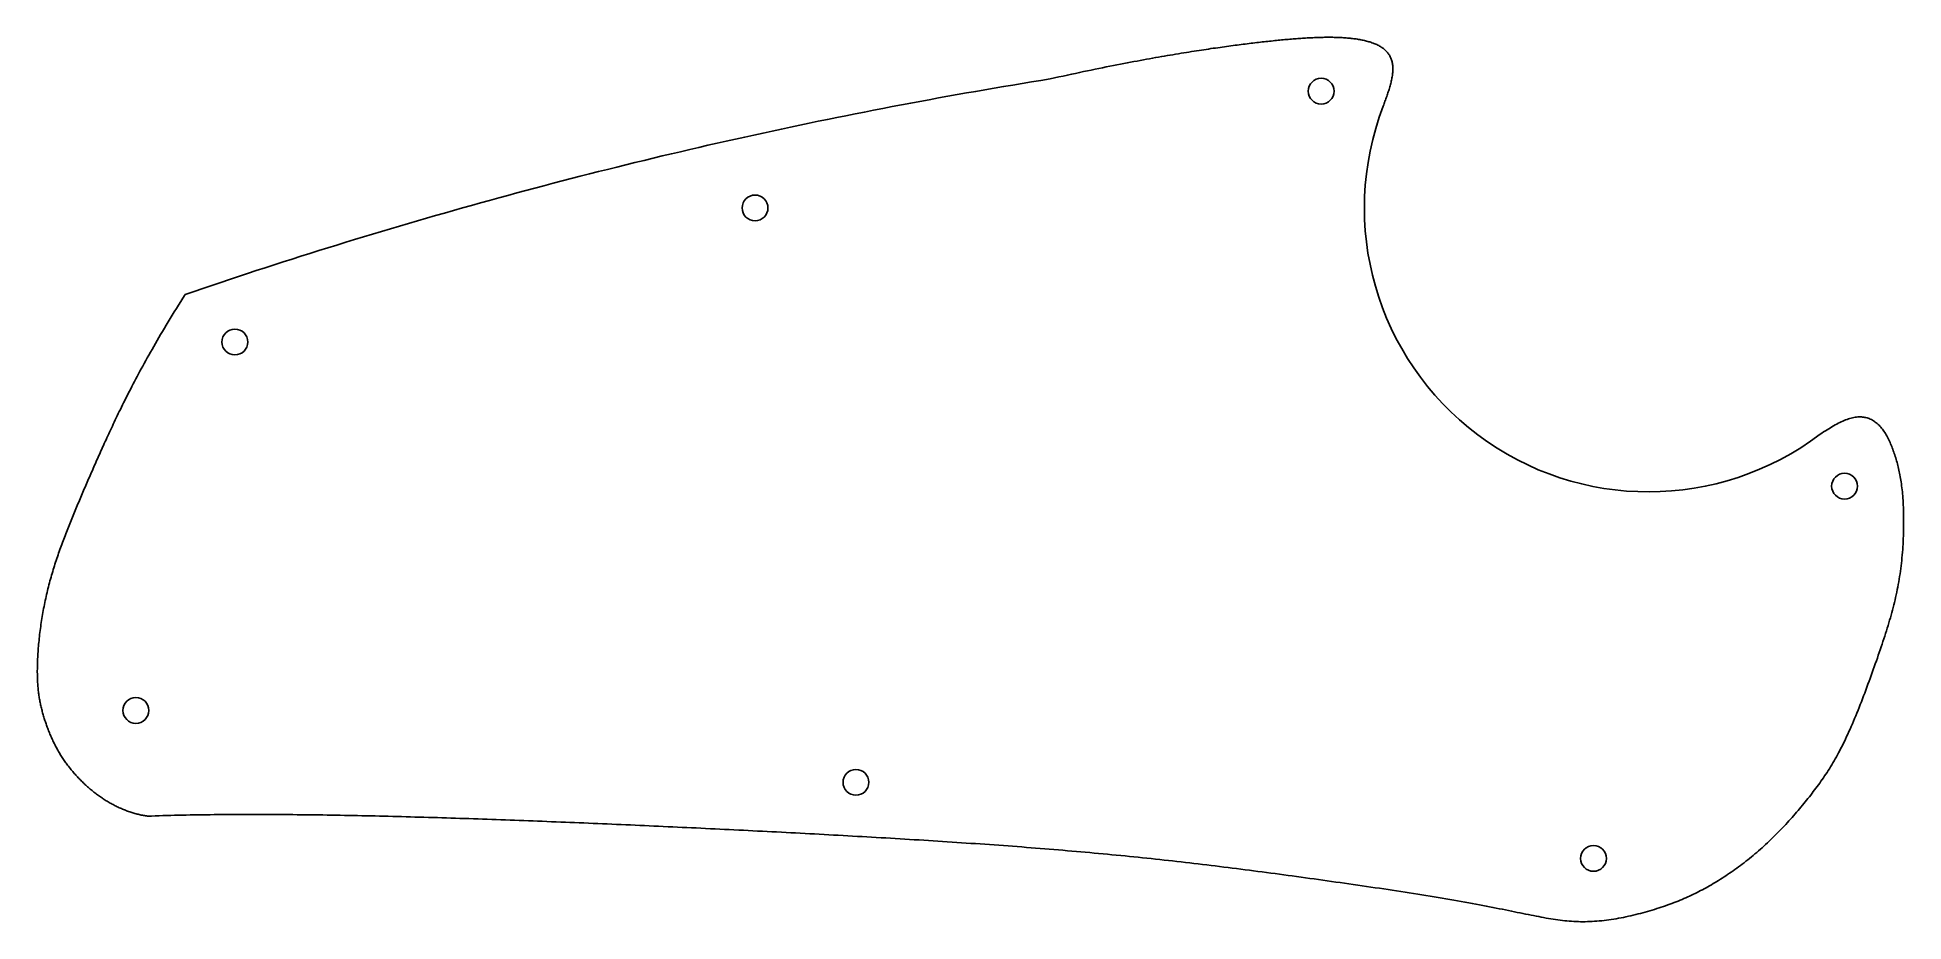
# Model space of a CAD drawing. Extents: x -2.59 to 6.44, y -2.39 to 1.89.
import ezdxf

# ---------------------------------------------------------------- set-up
doc = ezdxf.new("R2010")
doc.units = 0
doc.layers.get('0').update_dxf_attribs({"linetype": 'CONTINUOUS'})

msp = doc.modelspace()

# ---------------------------------------------------------------- linework, layer by layer
for points in [[(3.925, 1.5556, 0), (3.9269, 1.5613, 0), (3.9289, 1.567, 0), (3.931, 1.5727, 0), (3.933, 1.5785, 0), (3.9351, 1.5842, 0), (3.9371, 1.59, 0), (3.9392, 1.5958, 0), (3.9412, 1.6016, 0), (3.9432, 1.6074, 0), (3.9452, 1.6132, 0), (3.9471, 1.619, 0), (3.9491, 1.6248, 0), (3.9509, 1.6306, 0), (3.9527, 1.6363, 0), (3.9545, 1.6421, 0), (3.9562, 1.6478, 0), (3.9578, 1.6535, 0), (3.9594, 1.6591, 0), (3.9609, 1.6647, 0), (3.9623, 1.6703, 0), (3.9636, 1.6759, 0), (3.9648, 1.6814, 0), (3.9659, 1.6868, 0), (3.967, 1.6922, 0), (3.9679, 1.6975, 0), (3.9687, 1.7028, 0), (3.9694, 1.7081, 0), (3.97, 1.7133, 0), (3.9705, 1.7184, 0), (3.9708, 1.7234, 0), (3.9711, 1.7284, 0), (3.9712, 1.7333, 0), (3.9712, 1.7382, 0), (3.971, 1.743, 0), (3.9708, 1.7477, 0), (3.9703, 1.7523, 0), (3.9698, 1.7569, 0), (3.9691, 1.7614, 0), (3.9683, 1.7658, 0), (3.9674, 1.7701, 0), (3.9663, 1.7743, 0), (3.965, 1.7785, 0), (3.9636, 1.7826, 0), (3.9621, 1.7866, 0), (3.9604, 1.7905, 0), (3.9586, 1.7943, 0), (3.9567, 1.798, 0), (3.9546, 1.8017, 0), (3.9524, 1.8053, 0), (3.95, 1.8087, 0), (3.9474, 1.8121, 0), (3.9448, 1.8154, 0), (3.942, 1.8187, 0), (3.939, 1.8218, 0), (3.936, 1.8248, 0), (3.9328, 1.8278, 0), (3.9294, 1.8307, 0), (3.926, 1.8335, 0), (3.9224, 1.8362, 0), (3.9186, 1.8388, 0), (3.9148, 1.8413, 0), (3.9108, 1.8438, 0), (3.9067, 1.8461, 0), (3.9025, 1.8484, 0), (3.8982, 1.8506, 0), (3.8938, 1.8528, 0), (3.8893, 1.8548, 0), (3.8846, 1.8568, 0), (3.8799, 1.8587, 0), (3.8751, 1.8605, 0), (3.8702, 1.8623, 0), (3.8652, 1.864, 0), (3.8601, 1.8656, 0), (3.855, 1.8671, 0), (3.8497, 1.8686, 0), (3.8444, 1.87, 0), (3.839, 1.8714, 0), (3.8336, 1.8727, 0), (3.8281, 1.8739, 0), (3.8225, 1.8751, 0), (3.8169, 1.8762, 0), (3.8112, 1.8773, 0), (3.8054, 1.8782, 0), (3.7996, 1.8792, 0), (3.7938, 1.8801, 0), (3.7879, 1.8809, 0), (3.7819, 1.8817, 0), (3.7759, 1.8825, 0), (3.7699, 1.8832, 0), (3.7638, 1.8838, 0), (3.7576, 1.8844, 0), (3.7515, 1.8849, 0), (3.7453, 1.8854, 0), (3.739, 1.8859, 0), (3.7327, 1.8863, 0), (3.7264, 1.8867, 0), (3.72, 1.887, 0), (3.7136, 1.8873, 0), (3.7072, 1.8876, 0), (3.7007, 1.8878, 0), (3.6942, 1.888, 0), (3.6876, 1.8881, 0), (3.681, 1.8882, 0), (3.6744, 1.8883, 0), (3.6677, 1.8883, 0), (3.661, 1.8884, 0), (3.6543, 1.8883, 0), (3.6475, 1.8883, 0), (3.6407, 1.8882, 0), (3.6338, 1.8881, 0), (3.6269, 1.8879, 0), (3.62, 1.8878, 0), (3.613, 1.8876, 0), (3.606, 1.8873, 0), (3.5989, 1.8871, 0), (3.5918, 1.8868, 0), (3.5847, 1.8865, 0), (3.5775, 1.8861, 0), (3.5703, 1.8858, 0), (3.5631, 1.8854, 0), (3.5558, 1.885, 0), (3.5484, 1.8845, 0), (3.541, 1.8841, 0), (3.5336, 1.8836, 0), (3.5261, 1.8831, 0), (3.5186, 1.8826, 0), (3.511, 1.882, 0), (3.5034, 1.8815, 0), (3.4958, 1.8808, 0), (3.488, 1.8802, 0), (3.4803, 1.8796, 0), (3.4724, 1.8789, 0), (3.4646, 1.8783, 0), (3.4567, 1.8776, 0), (3.4487, 1.8769, 0), (3.4407, 1.8761, 0), (3.4326, 1.8754, 0), (3.4244, 1.8746, 0), (3.4162, 1.8738, 0), (3.4079, 1.873, 0), (3.3996, 1.8721, 0), (3.3912, 1.8713, 0), (3.3828, 1.8704, 0), (3.3742, 1.8695, 0), (3.3657, 1.8686, 0), (3.357, 1.8676, 0), (3.3483, 1.8667, 0), (3.3395, 1.8657, 0), (3.3306, 1.8647, 0), (3.3217, 1.8636, 0), (3.3126, 1.8626, 0), (3.3035, 1.8615, 0), (3.2944, 1.8604, 0), (3.2851, 1.8593, 0), (3.2757, 1.8582, 0), (3.2663, 1.857, 0), (3.2568, 1.8558, 0), (3.2472, 1.8546, 0), (3.2375, 1.8534, 0), (3.2277, 1.8521, 0), (3.2178, 1.8508, 0), (3.2078, 1.8495, 0), (3.1978, 1.8482, 0), (3.1876, 1.8468, 0), (3.1773, 1.8454, 0), (3.1669, 1.844, 0), (3.1564, 1.8426, 0), (3.1458, 1.8411, 0), (3.1351, 1.8396, 0), (3.1242, 1.838, 0), (3.1133, 1.8365, 0), (3.1022, 1.8349, 0), (3.0911, 1.8333, 0), (3.0797, 1.8316, 0), (3.0683, 1.8299, 0), (3.0567, 1.8281, 0), (3.045, 1.8264, 0), (3.0332, 1.8246, 0), (3.0212, 1.8227, 0), (3.0091, 1.8208, 0), (2.9969, 1.8189, 0), (2.9845, 1.8169, 0), (2.9719, 1.8149, 0), (2.9592, 1.8129, 0), (2.9464, 1.8108, 0), (2.9334, 1.8087, 0), (2.9202, 1.8065, 0), (2.9069, 1.8042, 0), (2.8934, 1.802, 0), (2.8798, 1.7996, 0), (2.866, 1.7973, 0), (2.852, 1.7948, 0), (2.8378, 1.7924, 0), (2.8234, 1.7898, 0), (2.8089, 1.7872, 0), (2.7942, 1.7846, 0), (2.7793, 1.7819, 0), (2.7641, 1.7791, 0), (2.7489, 1.7763, 0), (2.7333, 1.7734, 0), (2.7176, 1.7705, 0), (2.7017, 1.7675, 0), (2.6856, 1.7644, 0), (2.6693, 1.7613, 0), (2.6527, 1.7581, 0), (2.6359, 1.7548, 0), (2.6189, 1.7514, 0), (2.6017, 1.748, 0), (2.5843, 1.7445, 0), (2.5666, 1.7409, 0), (2.5487, 1.7373, 0), (2.5305, 1.7336, 0), (2.5121, 1.7297, 0), (2.4934, 1.7259, 0), (2.4745, 1.7219, 0), (2.4553, 1.7178, 0), (2.4359, 1.7137, 0), (2.4162, 1.7094, 0), (2.3962, 1.7051, 0), (2.3759, 1.7007, 0), (2.3554, 1.6962, 0), (2.3346, 1.6916, 0), (2.3135, 1.6868, 0)], [(2.3135, 1.6868, 0), (2.2683, 1.6796, 0), (2.2231, 1.6722, 0), (2.178, 1.6648, 0), (2.1328, 1.6573, 0), (2.0878, 1.6497, 0), (2.0427, 1.6421, 0), (1.9976, 1.6343, 0), (1.9526, 1.6265, 0), (1.9076, 1.6186, 0), (1.8626, 1.6106, 0), (1.8177, 1.6026, 0), (1.7727, 1.5944, 0), (1.7278, 1.5862, 0), (1.6829, 1.5779, 0), (1.6381, 1.5696, 0), (1.5933, 1.5611, 0), (1.5485, 1.5526, 0), (1.5037, 1.5439, 0), (1.4589, 1.5353, 0), (1.4142, 1.5265, 0), (1.3695, 1.5176, 0), (1.3248, 1.5087, 0), (1.2801, 1.4997, 0), (1.2355, 1.4906, 0), (1.1908, 1.4814, 0), (1.1463, 1.4722, 0), (1.1017, 1.4629, 0), (1.0572, 1.4535, 0), (1.0126, 1.444, 0), (0.9681, 1.4344, 0), (0.9237, 1.4248, 0), (0.8792, 1.4151, 0), (0.8348, 1.4053, 0), (0.7904, 1.3954, 0), (0.746, 1.3854, 0), (0.7017, 1.3754, 0), (0.6573, 1.3653, 0), (0.613, 1.3551, 0), (0.5688, 1.3448, 0), (0.5245, 1.3344, 0), (0.4803, 1.324, 0), (0.4361, 1.3135, 0), (0.3919, 1.3029, 0), (0.3477, 1.2922, 0), (0.3036, 1.2814, 0), (0.2595, 1.2706, 0), (0.2154, 1.2597, 0), (0.1714, 1.2487, 0), (0.1273, 1.2376, 0), (0.0833, 1.2265, 0), (0.0393, 1.2153, 0), (-0.0046, 1.204, 0), (-0.0486, 1.1926, 0), (-0.0925, 1.1811, 0), (-0.1364, 1.1696, 0), (-0.1803, 1.1579, 0), (-0.2241, 1.1462, 0), (-0.2679, 1.1344, 0), (-0.3117, 1.1226, 0), (-0.3555, 1.1106, 0), (-0.3992, 1.0986, 0), (-0.443, 1.0865, 0), (-0.4867, 1.0743, 0), (-0.5303, 1.0621, 0), (-0.574, 1.0497, 0), (-0.6176, 1.0373, 0), (-0.6612, 1.0248, 0), (-0.7048, 1.0123, 0), (-0.7483, 0.9996, 0), (-0.7919, 0.9869, 0), (-0.8354, 0.9741, 0), (-0.8789, 0.9612, 0), (-0.9223, 0.9482, 0), (-0.9657, 0.9351, 0), (-1.0091, 0.922, 0), (-1.0525, 0.9088, 0), (-1.0959, 0.8955, 0), (-1.1392, 0.8821, 0), (-1.1825, 0.8687, 0), (-1.2258, 0.8552, 0), (-1.2691, 0.8416, 0), (-1.3123, 0.8279, 0), (-1.3556, 0.8141, 0), (-1.3987, 0.8003, 0), (-1.4419, 0.7863, 0), (-1.485, 0.7723, 0), (-1.5282, 0.7582, 0), (-1.5713, 0.7441, 0), (-1.6143, 0.7298, 0), (-1.6574, 0.7155, 0), (-1.7004, 0.7011, 0), (-1.7434, 0.6866, 0), (-1.7864, 0.6721, 0), (-1.8293, 0.6575, 0), (-1.8722, 0.6427, 0)], [(-1.8722, 0.6427, 0), (-1.8833, 0.6254, 0), (-1.8941, 0.6082, 0), (-1.9047, 0.5913, 0), (-1.9151, 0.5747, 0), (-1.9253, 0.5582, 0), (-1.9353, 0.542, 0), (-1.9451, 0.526, 0), (-1.9547, 0.5102, 0), (-1.9641, 0.4946, 0), (-1.9733, 0.4792, 0), (-1.9823, 0.464, 0), (-1.9911, 0.449, 0), (-1.9998, 0.4342, 0), (-2.0083, 0.4196, 0), (-2.0166, 0.4052, 0), (-2.0248, 0.391, 0), (-2.0328, 0.3769, 0), (-2.0407, 0.363, 0), (-2.0484, 0.3493, 0), (-2.0559, 0.3358, 0), (-2.0633, 0.3225, 0), (-2.0706, 0.3093, 0), (-2.0777, 0.2963, 0), (-2.0847, 0.2834, 0), (-2.0916, 0.2707, 0), (-2.0983, 0.2582, 0), (-2.1049, 0.2458, 0), (-2.1114, 0.2335, 0), (-2.1178, 0.2214, 0), (-2.124, 0.2094, 0), (-2.1302, 0.1976, 0), (-2.1362, 0.1859, 0), (-2.1421, 0.1744, 0), (-2.1479, 0.163, 0), (-2.1537, 0.1517, 0), (-2.1593, 0.1405, 0), (-2.1648, 0.1295, 0), (-2.1703, 0.1185, 0), (-2.1756, 0.1077, 0), (-2.1809, 0.097, 0), (-2.1861, 0.0864, 0), (-2.1912, 0.0759, 0), (-2.1962, 0.0656, 0), (-2.2011, 0.0553, 0), (-2.206, 0.0451, 0), (-2.2108, 0.0351, 0), (-2.2155, 0.0251, 0), (-2.2202, 0.0152, 0), (-2.2248, 0.0054, 0), (-2.2294, -0.0043, 0), (-2.2339, -0.0139, 0), (-2.2383, -0.0235, 0), (-2.2427, -0.0329, 0), (-2.247, -0.0423, 0), (-2.2513, -0.0516, 0), (-2.2555, -0.0608, 0), (-2.2597, -0.07, 0), (-2.2638, -0.0791, 0), (-2.2679, -0.0881, 0), (-2.2719, -0.0971, 0), (-2.2759, -0.106, 0), (-2.2799, -0.1148, 0), (-2.2838, -0.1236, 0), (-2.2877, -0.1324, 0), (-2.2916, -0.141, 0), (-2.2954, -0.1497, 0), (-2.2992, -0.1583, 0), (-2.303, -0.1668, 0), (-2.3068, -0.1753, 0), (-2.3105, -0.1837, 0), (-2.3142, -0.1922, 0), (-2.3179, -0.2005, 0), (-2.3215, -0.2089, 0), (-2.3251, -0.2172, 0), (-2.3287, -0.2255, 0), (-2.3323, -0.2337, 0), (-2.3359, -0.2419, 0), (-2.3395, -0.2501, 0), (-2.343, -0.2583, 0), (-2.3465, -0.2664, 0), (-2.35, -0.2745, 0), (-2.3535, -0.2826, 0), (-2.357, -0.2907, 0), (-2.3605, -0.2988, 0), (-2.3639, -0.3069, 0), (-2.3674, -0.3149, 0), (-2.3708, -0.323, 0), (-2.3742, -0.331, 0), (-2.3776, -0.339, 0), (-2.3811, -0.3471, 0), (-2.3844, -0.3551, 0), (-2.3878, -0.3631, 0), (-2.3912, -0.3711, 0), (-2.3946, -0.3791, 0), (-2.3979, -0.3872, 0), (-2.4013, -0.3952, 0), (-2.4046, -0.4032, 0), (-2.408, -0.4113, 0), (-2.4113, -0.4193, 0), (-2.4146, -0.4274, 0), (-2.4179, -0.4355, 0), (-2.4212, -0.4436, 0), (-2.4245, -0.4517, 0), (-2.4278, -0.4598, 0), (-2.4311, -0.4679, 0), (-2.4343, -0.4761, 0), (-2.4376, -0.4843, 0), (-2.4409, -0.4925, 0), (-2.4441, -0.5007, 0), (-2.4473, -0.5089, 0), (-2.4505, -0.5172, 0), (-2.4537, -0.5255, 0), (-2.4569, -0.5338, 0), (-2.4601, -0.5422, 0), (-2.4632, -0.5506, 0), (-2.4663, -0.559, 0), (-2.4695, -0.5675, 0), (-2.4726, -0.5759, 0), (-2.4757, -0.5845, 0), (-2.4787, -0.593, 0), (-2.4818, -0.6016, 0), (-2.4848, -0.6102, 0), (-2.4878, -0.6189, 0), (-2.4908, -0.6276, 0), (-2.4937, -0.6363, 0), (-2.4966, -0.6451, 0), (-2.4996, -0.654, 0), (-2.5024, -0.6628, 0), (-2.5053, -0.6717, 0), (-2.5081, -0.6807, 0), (-2.5108, -0.6897, 0), (-2.5136, -0.6987, 0), (-2.5163, -0.7078, 0), (-2.5189, -0.717, 0), (-2.5215, -0.7261, 0), (-2.5241, -0.7354, 0), (-2.5267, -0.7446, 0), (-2.5292, -0.7539, 0), (-2.5316, -0.7633, 0), (-2.534, -0.7727, 0), (-2.5364, -0.7821, 0), (-2.5387, -0.7916, 0), (-2.541, -0.8011, 0), (-2.5432, -0.8106, 0), (-2.5454, -0.8202, 0), (-2.5475, -0.8298, 0), (-2.5496, -0.8395, 0), (-2.5516, -0.8491, 0), (-2.5536, -0.8588, 0), (-2.5555, -0.8685, 0), (-2.5574, -0.8782, 0), (-2.5592, -0.888, 0), (-2.561, -0.8977, 0), (-2.5627, -0.9075, 0), (-2.5643, -0.9172, 0), (-2.5659, -0.927, 0), (-2.5675, -0.9367, 0), (-2.5689, -0.9464, 0), (-2.5704, -0.9562, 0), (-2.5717, -0.9658, 0), (-2.5731, -0.9755, 0), (-2.5743, -0.9852, 0), (-2.5755, -0.9948, 0), (-2.5767, -1.0043, 0), (-2.5778, -1.0139, 0), (-2.5788, -1.0233, 0), (-2.5798, -1.0327, 0), (-2.5807, -1.0421, 0), (-2.5816, -1.0514, 0), (-2.5824, -1.0606, 0), (-2.5831, -1.0697, 0), (-2.5838, -1.0787, 0), (-2.5844, -1.0877, 0), (-2.585, -1.0965, 0), (-2.5856, -1.1052, 0), (-2.586, -1.1139, 0), (-2.5865, -1.1224, 0), (-2.5868, -1.1308, 0), (-2.5871, -1.1392, 0), (-2.5874, -1.1474, 0), (-2.5876, -1.1555, 0), (-2.5878, -1.1634, 0), (-2.5878, -1.1713, 0), (-2.5879, -1.179, 0), (-2.5879, -1.1866, 0), (-2.5878, -1.1941, 0), (-2.5877, -1.2015, 0), (-2.5876, -1.2088, 0), (-2.5873, -1.2159, 0), (-2.5871, -1.2229, 0), (-2.5868, -1.2299, 0), (-2.5864, -1.2367, 0), (-2.586, -1.2433, 0), (-2.5855, -1.2499, 0), (-2.585, -1.2564, 0), (-2.5844, -1.2628, 0), (-2.5838, -1.2691, 0), (-2.5832, -1.2753, 0), (-2.5825, -1.2814, 0), (-2.5817, -1.2875, 0), (-2.5809, -1.2934, 0), (-2.5801, -1.2993, 0), (-2.5792, -1.3051, 0), (-2.5783, -1.3109, 0), (-2.5773, -1.3166, 0), (-2.5763, -1.3223, 0), (-2.5752, -1.3279, 0), (-2.5741, -1.3335, 0), (-2.573, -1.3391, 0), (-2.5718, -1.3446, 0), (-2.5705, -1.3501, 0), (-2.5692, -1.3556, 0), (-2.5679, -1.3611, 0), (-2.5666, -1.3665, 0), (-2.5652, -1.372, 0), (-2.5638, -1.3774, 0), (-2.5623, -1.3828, 0), (-2.5608, -1.3882, 0), (-2.5592, -1.3937, 0), (-2.5576, -1.3991, 0), (-2.556, -1.4045, 0), (-2.5543, -1.41, 0), (-2.5526, -1.4154, 0), (-2.5508, -1.4208, 0), (-2.549, -1.4263, 0), (-2.5472, -1.4317, 0), (-2.5453, -1.4371, 0), (-2.5434, -1.4426, 0), (-2.5415, -1.4481, 0), (-2.5395, -1.4535, 0), (-2.5375, -1.459, 0), (-2.5354, -1.4644, 0), (-2.5333, -1.4699, 0), (-2.5311, -1.4753, 0), (-2.529, -1.4807, 0), (-2.5267, -1.4861, 0), (-2.5244, -1.4915, 0), (-2.5221, -1.4969, 0), (-2.5198, -1.5023, 0), (-2.5174, -1.5077, 0), (-2.515, -1.513, 0), (-2.5125, -1.5183, 0), (-2.51, -1.5236, 0), (-2.5074, -1.5289, 0), (-2.5048, -1.5341, 0), (-2.5022, -1.5393, 0), (-2.4995, -1.5445, 0), (-2.4968, -1.5496, 0), (-2.4941, -1.5548, 0), (-2.4913, -1.5598, 0), (-2.4884, -1.5649, 0), (-2.4856, -1.5699, 0), (-2.4827, -1.5749, 0), (-2.4797, -1.5799, 0), (-2.4767, -1.5848, 0), (-2.4737, -1.5897, 0), (-2.4706, -1.5946, 0), (-2.4675, -1.5994, 0), (-2.4643, -1.6042, 0), (-2.4611, -1.609, 0), (-2.4579, -1.6137, 0), (-2.4546, -1.6184, 0), (-2.4513, -1.6231, 0), (-2.448, -1.6277, 0), (-2.4446, -1.6323, 0), (-2.4412, -1.6369, 0), (-2.4378, -1.6415, 0), (-2.4343, -1.646, 0), (-2.4308, -1.6505, 0), (-2.4272, -1.6549, 0), (-2.4236, -1.6594, 0), (-2.42, -1.6638, 0), (-2.4163, -1.6682, 0), (-2.4126, -1.6725, 0), (-2.4089, -1.6768, 0), (-2.4051, -1.6811, 0), (-2.4013, -1.6853, 0), (-2.3975, -1.6896, 0), (-2.3936, -1.6938, 0), (-2.3897, -1.6979, 0), (-2.3858, -1.702, 0), (-2.3818, -1.7061, 0), (-2.3778, -1.7102, 0), (-2.3738, -1.7142, 0), (-2.3697, -1.7182, 0), (-2.3657, -1.7222, 0), (-2.3615, -1.7261, 0), (-2.3574, -1.73, 0), (-2.3532, -1.7339, 0), (-2.349, -1.7377, 0), (-2.3448, -1.7415, 0), (-2.3405, -1.7452, 0), (-2.3362, -1.749, 0), (-2.3319, -1.7526, 0), (-2.3275, -1.7563, 0), (-2.3232, -1.7599, 0), (-2.3188, -1.7634, 0), (-2.3143, -1.767, 0), (-2.3099, -1.7704, 0), (-2.3054, -1.7739, 0), (-2.3009, -1.7773, 0), (-2.2963, -1.7806, 0), (-2.2918, -1.7839, 0), (-2.2872, -1.7872, 0), (-2.2826, -1.7904, 0), (-2.278, -1.7936, 0), (-2.2733, -1.7968, 0), (-2.2686, -1.7998, 0), (-2.2639, -1.8029, 0), (-2.2592, -1.8059, 0), (-2.2545, -1.8088, 0), (-2.2497, -1.8117, 0), (-2.2449, -1.8146, 0), (-2.2401, -1.8174, 0), (-2.2353, -1.8202, 0), (-2.2305, -1.8229, 0), (-2.2256, -1.8255, 0), (-2.2208, -1.8281, 0), (-2.2159, -1.8307, 0), (-2.211, -1.8332, 0), (-2.206, -1.8357, 0), (-2.2011, -1.8381, 0), (-2.1962, -1.8404, 0), (-2.1912, -1.8427, 0), (-2.1862, -1.845, 0), (-2.1812, -1.8472, 0), (-2.1762, -1.8493, 0), (-2.1712, -1.8514, 0), (-2.1662, -1.8535, 0), (-2.1611, -1.8554, 0), (-2.1561, -1.8574, 0), (-2.151, -1.8592, 0), (-2.146, -1.861, 0), (-2.1409, -1.8628, 0), (-2.1358, -1.8645, 0), (-2.1307, -1.8661, 0), (-2.1256, -1.8677, 0), (-2.1205, -1.8692, 0), (-2.1154, -1.8707, 0), (-2.1103, -1.8721, 0), (-2.1052, -1.8735, 0), (-2.1001, -1.8747, 0), (-2.0949, -1.876, 0), (-2.0898, -1.8771, 0), (-2.0847, -1.8782, 0), (-2.0796, -1.8793, 0), (-2.0745, -1.8803, 0), (-2.0694, -1.8812, 0), (-2.0642, -1.8821, 0), (-2.0591, -1.8829, 0), (-2.054, -1.8836, 0)], [(-2.054, -1.8836, 0), (-2.0356, -1.883, 0), (-2.0171, -1.8823, 0), (-1.9986, -1.8818, 0), (-1.98, -1.8812, 0), (-1.9613, -1.8807, 0), (-1.9426, -1.8802, 0), (-1.9238, -1.8797, 0), (-1.9049, -1.8793, 0), (-1.8859, -1.8788, 0), (-1.8669, -1.8784, 0), (-1.8478, -1.8781, 0), (-1.8287, -1.8777, 0), (-1.8095, -1.8774, 0), (-1.7902, -1.8771, 0), (-1.7708, -1.8768, 0), (-1.7514, -1.8766, 0), (-1.732, -1.8764, 0), (-1.7124, -1.8762, 0), (-1.6929, -1.876, 0), (-1.6732, -1.8759, 0), (-1.6535, -1.8757, 0), (-1.6338, -1.8756, 0), (-1.6139, -1.8755, 0), (-1.5941, -1.8755, 0), (-1.5741, -1.8755, 0), (-1.5542, -1.8754, 0), (-1.5341, -1.8754, 0), (-1.514, -1.8755, 0), (-1.4939, -1.8755, 0), (-1.4737, -1.8756, 0), (-1.4534, -1.8757, 0), (-1.4332, -1.8758, 0), (-1.4128, -1.8759, 0), (-1.3924, -1.876, 0), (-1.372, -1.8762, 0), (-1.3515, -1.8764, 0), (-1.3309, -1.8766, 0), (-1.3103, -1.8768, 0), (-1.2897, -1.877, 0), (-1.269, -1.8773, 0), (-1.2483, -1.8775, 0), (-1.2275, -1.8778, 0), (-1.2067, -1.8781, 0), (-1.1859, -1.8784, 0), (-1.165, -1.8788, 0), (-1.144, -1.8791, 0), (-1.1231, -1.8795, 0), (-1.102, -1.8799, 0), (-1.081, -1.8802, 0), (-1.0599, -1.8807, 0), (-1.0387, -1.8811, 0), (-1.0176, -1.8815, 0), (-0.9963, -1.882, 0), (-0.9751, -1.8824, 0), (-0.9538, -1.8829, 0), (-0.9325, -1.8834, 0), (-0.9111, -1.8839, 0), (-0.8897, -1.8845, 0), (-0.8683, -1.885, 0), (-0.8468, -1.8855, 0), (-0.8253, -1.8861, 0), (-0.8038, -1.8867, 0), (-0.7822, -1.8873, 0), (-0.7606, -1.8879, 0), (-0.739, -1.8885, 0), (-0.7173, -1.8891, 0), (-0.6957, -1.8897, 0), (-0.6739, -1.8903, 0), (-0.6522, -1.891, 0), (-0.6304, -1.8917, 0), (-0.6086, -1.8923, 0), (-0.5868, -1.893, 0), (-0.5649, -1.8937, 0), (-0.543, -1.8944, 0), (-0.5211, -1.8951, 0), (-0.4992, -1.8959, 0), (-0.4772, -1.8966, 0), (-0.4552, -1.8974, 0), (-0.4332, -1.8981, 0), (-0.4111, -1.8989, 0), (-0.3891, -1.8996, 0), (-0.367, -1.9004, 0), (-0.3449, -1.9012, 0), (-0.3227, -1.902, 0), (-0.3006, -1.9028, 0), (-0.2784, -1.9036, 0), (-0.2562, -1.9045, 0), (-0.2339, -1.9053, 0), (-0.2117, -1.9061, 0), (-0.1894, -1.907, 0), (-0.1671, -1.9079, 0), (-0.1448, -1.9087, 0), (-0.1225, -1.9096, 0), (-0.1002, -1.9105, 0), (-0.0778, -1.9114, 0), (-0.0554, -1.9123, 0), (-0.033, -1.9132, 0), (-0.0106, -1.9141, 0), (0.0118, -1.915, 0), (0.0343, -1.9159, 0), (0.0568, -1.9168, 0), (0.0793, -1.9178, 0), (0.1018, -1.9187, 0), (0.1243, -1.9197, 0), (0.1468, -1.9206, 0), (0.1694, -1.9216, 0), (0.1919, -1.9226, 0), (0.2145, -1.9235, 0), (0.2371, -1.9245, 0), (0.2597, -1.9255, 0), (0.2823, -1.9265, 0), (0.305, -1.9275, 0), (0.3276, -1.9285, 0), (0.3503, -1.9295, 0), (0.3729, -1.9306, 0), (0.3956, -1.9316, 0), (0.4183, -1.9326, 0), (0.441, -1.9337, 0), (0.4638, -1.9347, 0), (0.4865, -1.9358, 0), (0.5092, -1.9368, 0), (0.532, -1.9379, 0), (0.5548, -1.9389, 0), (0.5776, -1.94, 0), (0.6003, -1.9411, 0), (0.6231, -1.9422, 0), (0.646, -1.9433, 0), (0.6688, -1.9444, 0), (0.6916, -1.9455, 0), (0.7144, -1.9466, 0), (0.7373, -1.9477, 0), (0.7601, -1.9488, 0), (0.783, -1.95, 0), (0.8059, -1.9511, 0), (0.8288, -1.9522, 0), (0.8517, -1.9534, 0), (0.8746, -1.9545, 0), (0.8975, -1.9557, 0), (0.9204, -1.9568, 0), (0.9433, -1.958, 0), (0.9663, -1.9592, 0), (0.9892, -1.9604, 0), (1.0122, -1.9616, 0), (1.0351, -1.9628, 0), (1.0581, -1.964, 0), (1.081, -1.9652, 0), (1.104, -1.9664, 0), (1.127, -1.9676, 0), (1.15, -1.9688, 0), (1.1729, -1.9701, 0), (1.1959, -1.9713, 0), (1.2189, -1.9725, 0), (1.2419, -1.9738, 0), (1.2649, -1.9751, 0), (1.2879, -1.9763, 0), (1.3109, -1.9776, 0), (1.3339, -1.9789, 0), (1.3569, -1.9802, 0), (1.3799, -1.9815, 0), (1.4029, -1.9828, 0), (1.4259, -1.9841, 0), (1.4489, -1.9854, 0), (1.4718, -1.9867, 0), (1.4948, -1.9881, 0), (1.5178, -1.9894, 0), (1.5407, -1.9908, 0), (1.5637, -1.9922, 0), (1.5866, -1.9935, 0), (1.6096, -1.9949, 0), (1.6325, -1.9963, 0), (1.6554, -1.9977, 0), (1.6783, -1.9991, 0), (1.7011, -2.0005, 0), (1.724, -2.002, 0), (1.7469, -2.0034, 0), (1.7697, -2.0049, 0), (1.7925, -2.0063, 0), (1.8153, -2.0078, 0), (1.838, -2.0093, 0), (1.8608, -2.0108, 0), (1.8835, -2.0123, 0), (1.9062, -2.0138, 0), (1.9289, -2.0154, 0), (1.9515, -2.0169, 0), (1.9741, -2.0185, 0), (1.9967, -2.02, 0), (2.0192, -2.0216, 0), (2.0417, -2.0232, 0), (2.0642, -2.0248, 0), (2.0867, -2.0265, 0), (2.1091, -2.0281, 0), (2.1314, -2.0297, 0), (2.1538, -2.0314, 0), (2.176, -2.0331, 0), (2.1983, -2.0348, 0), (2.2205, -2.0365, 0), (2.2426, -2.0383, 0), (2.2647, -2.04, 0), (2.2868, -2.0418, 0), (2.3088, -2.0436, 0), (2.3307, -2.0454, 0), (2.3526, -2.0472, 0), (2.3745, -2.049, 0), (2.3963, -2.0509, 0), (2.418, -2.0527, 0), (2.4398, -2.0546, 0), (2.4614, -2.0565, 0), (2.483, -2.0585, 0), (2.5046, -2.0604, 0), (2.5261, -2.0623, 0), (2.5475, -2.0643, 0), (2.5689, -2.0663, 0), (2.5903, -2.0683, 0), (2.6116, -2.0704, 0), (2.6329, -2.0724, 0), (2.6541, -2.0745, 0), (2.6753, -2.0766, 0), (2.6964, -2.0787, 0), (2.7175, -2.0808, 0), (2.7385, -2.083, 0), (2.7595, -2.0852, 0), (2.7805, -2.0873, 0), (2.8014, -2.0896, 0), (2.8223, -2.0918, 0), (2.8432, -2.094, 0), (2.864, -2.0963, 0), (2.8848, -2.0986, 0), (2.9055, -2.1009, 0), (2.9262, -2.1032, 0), (2.9469, -2.1056, 0), (2.9676, -2.1079, 0), (2.9883, -2.1103, 0), (3.0089, -2.1127, 0), (3.0295, -2.1152, 0), (3.0501, -2.1176, 0), (3.0707, -2.1201, 0), (3.0913, -2.1226, 0), (3.1119, -2.1251, 0), (3.1325, -2.1276, 0), (3.1531, -2.1301, 0), (3.1737, -2.1327, 0), (3.1943, -2.1353, 0), (3.2149, -2.1379, 0), (3.2355, -2.1405, 0), (3.2561, -2.1431, 0), (3.2768, -2.1458, 0), (3.2974, -2.1485, 0), (3.3181, -2.1512, 0), (3.3389, -2.1539, 0), (3.3596, -2.1566, 0), (3.3804, -2.1594, 0), (3.4012, -2.1621, 0), (3.422, -2.1649, 0), (3.4429, -2.1677, 0), (3.4638, -2.1705, 0), (3.4847, -2.1734, 0), (3.5057, -2.1763, 0), (3.5267, -2.1791, 0), (3.5477, -2.182, 0), (3.5687, -2.1849, 0), (3.5897, -2.1878, 0), (3.6108, -2.1908, 0), (3.6319, -2.1937, 0), (3.653, -2.1967, 0), (3.6742, -2.1997, 0), (3.6953, -2.2027, 0), (3.7164, -2.2057, 0), (3.7376, -2.2087, 0), (3.7587, -2.2117, 0), (3.7798, -2.2148, 0), (3.8009, -2.2178, 0), (3.822, -2.2209, 0), (3.843, -2.224, 0), (3.8641, -2.2271, 0), (3.8851, -2.2302, 0), (3.906, -2.2333, 0), (3.9269, -2.2364, 0), (3.9477, -2.2396, 0), (3.9685, -2.2427, 0), (3.9892, -2.2459, 0), (4.0098, -2.249, 0), (4.0303, -2.2522, 0), (4.0507, -2.2554, 0), (4.071, -2.2586, 0), (4.0912, -2.2618, 0), (4.1112, -2.265, 0), (4.1311, -2.2682, 0), (4.1509, -2.2714, 0), (4.1705, -2.2746, 0), (4.1899, -2.2778, 0), (4.2092, -2.281, 0), (4.2282, -2.2842, 0), (4.2471, -2.2875, 0), (4.2657, -2.2907, 0), (4.2841, -2.2939, 0), (4.3023, -2.2971, 0), (4.3202, -2.3003, 0), (4.338, -2.3035, 0), (4.3554, -2.3067, 0), (4.3727, -2.3099, 0), (4.3896, -2.3131, 0), (4.4064, -2.3163, 0), (4.4228, -2.3194, 0), (4.439, -2.3226, 0), (4.455, -2.3257, 0), (4.4707, -2.3288, 0), (4.4861, -2.3318, 0), (4.5013, -2.3349, 0), (4.5162, -2.3379, 0), (4.5309, -2.3409, 0), (4.5453, -2.3438, 0), (4.5595, -2.3467, 0), (4.5734, -2.3496, 0), (4.5871, -2.3524, 0), (4.6005, -2.3551, 0), (4.6137, -2.3578, 0), (4.6268, -2.3605, 0), (4.6396, -2.3631, 0), (4.6522, -2.3656, 0), (4.6646, -2.368, 0), (4.6768, -2.3704, 0), (4.6889, -2.3727, 0), (4.7007, -2.3749, 0), (4.7125, -2.377, 0), (4.7241, -2.379, 0), (4.7356, -2.381, 0), (4.747, -2.3828, 0), (4.7582, -2.3845, 0), (4.7694, -2.3861, 0), (4.7806, -2.3876, 0), (4.7917, -2.3889, 0), (4.8027, -2.3902, 0), (4.8137, -2.3912, 0), (4.8247, -2.3922, 0), (4.8358, -2.393, 0), (4.8468, -2.3937, 0), (4.8578, -2.3942, 0), (4.8688, -2.3946, 0), (4.8799, -2.3949, 0), (4.891, -2.3949, 0), (4.9022, -2.3949, 0), (4.9134, -2.3947, 0), (4.9246, -2.3943, 0), (4.9359, -2.3938, 0), (4.9473, -2.3931, 0), (4.9587, -2.3923, 0), (4.9702, -2.3913, 0), (4.9817, -2.3902, 0), (4.9932, -2.3889, 0), (5.0049, -2.3875, 0), (5.0165, -2.3859, 0), (5.0282, -2.3842, 0), (5.04, -2.3824, 0), (5.0518, -2.3805, 0), (5.0636, -2.3784, 0), (5.0754, -2.3761, 0), (5.0872, -2.3738, 0), (5.0991, -2.3714, 0), (5.1109, -2.3688, 0), (5.1227, -2.3661, 0), (5.1345, -2.3634, 0), (5.1462, -2.3605, 0), (5.1579, -2.3576, 0), (5.1695, -2.3546, 0), (5.181, -2.3515, 0), (5.1925, -2.3484, 0), (5.2039, -2.3451, 0), (5.2152, -2.3419, 0), (5.2263, -2.3385, 0), (5.2374, -2.3351, 0), (5.2484, -2.3317, 0), (5.2592, -2.3282, 0), (5.2699, -2.3247, 0), (5.2805, -2.3211, 0), (5.291, -2.3175, 0), (5.3013, -2.3138, 0), (5.3115, -2.3101, 0), (5.3216, -2.3064, 0), (5.3316, -2.3026, 0), (5.3414, -2.2988, 0), (5.3511, -2.2949, 0), (5.3608, -2.291, 0), (5.3703, -2.287, 0), (5.3796, -2.283, 0), (5.3889, -2.279, 0), (5.3981, -2.2749, 0), (5.4072, -2.2708, 0), (5.4163, -2.2665, 0), (5.4252, -2.2623, 0), (5.4341, -2.258, 0), (5.443, -2.2536, 0), (5.4518, -2.2491, 0), (5.4605, -2.2446, 0), (5.4693, -2.24, 0), (5.478, -2.2353, 0), (5.4867, -2.2305, 0), (5.4954, -2.2257, 0), (5.5041, -2.2207, 0), (5.5127, -2.2157, 0), (5.5214, -2.2106, 0), (5.5301, -2.2054, 0), (5.5388, -2.2001, 0), (5.5475, -2.1947, 0), (5.5562, -2.1893, 0), (5.5649, -2.1837, 0), (5.5736, -2.178, 0), (5.5824, -2.1723, 0), (5.5912, -2.1664, 0), (5.6, -2.1604, 0), (5.6088, -2.1543, 0), (5.6176, -2.1482, 0), (5.6264, -2.1419, 0), (5.6353, -2.1356, 0), (5.6441, -2.1291, 0), (5.6529, -2.1225, 0), (5.6618, -2.1159, 0), (5.6706, -2.1091, 0), (5.6795, -2.1023, 0), (5.6883, -2.0953, 0), (5.6971, -2.0883, 0), (5.7059, -2.0812, 0), (5.7146, -2.074, 0), (5.7233, -2.0667, 0), (5.7321, -2.0593, 0), (5.7407, -2.0518, 0), (5.7493, -2.0442, 0), (5.7579, -2.0366, 0), (5.7664, -2.0289, 0), (5.7749, -2.0211, 0), (5.7834, -2.0133, 0), (5.7918, -2.0054, 0), (5.8001, -1.9974, 0), (5.8084, -1.9894, 0), (5.8166, -1.9813, 0), (5.8248, -1.9731, 0), (5.8328, -1.9649, 0), (5.8409, -1.9567, 0), (5.8488, -1.9485, 0), (5.8567, -1.9402, 0), (5.8646, -1.9318, 0), (5.8723, -1.9235, 0), (5.88, -1.9151, 0), (5.8876, -1.9067, 0), (5.8952, -1.8983, 0), (5.9026, -1.8899, 0), (5.91, -1.8815, 0), (5.9173, -1.8731, 0), (5.9246, -1.8647, 0), (5.9317, -1.8563, 0), (5.9388, -1.848, 0), (5.9459, -1.8396, 0), (5.9528, -1.8313, 0), (5.9596, -1.823, 0), (5.9664, -1.8146, 0), (5.9732, -1.8063, 0), (5.9798, -1.798, 0), (5.9864, -1.7898, 0), (5.9929, -1.7815, 0), (5.9993, -1.7732, 0), (6.0057, -1.7649, 0), (6.012, -1.7567, 0), (6.0182, -1.7483, 0), (6.0244, -1.74, 0), (6.0305, -1.7317, 0), (6.0366, -1.7233, 0), (6.0426, -1.7149, 0), (6.0486, -1.7064, 0), (6.0545, -1.6978, 0), (6.0603, -1.6892, 0), (6.0662, -1.6805, 0), (6.0719, -1.6718, 0), (6.0777, -1.6629, 0), (6.0834, -1.6539, 0), (6.0891, -1.6447, 0), (6.0947, -1.6355, 0), (6.1003, -1.626, 0), (6.106, -1.6165, 0), (6.1116, -1.6067, 0), (6.1171, -1.5968, 0), (6.1227, -1.5867, 0), (6.1283, -1.5763, 0), (6.1338, -1.5658, 0), (6.1393, -1.5551, 0), (6.1449, -1.5442, 0), (6.1504, -1.5331, 0), (6.1559, -1.5218, 0), (6.1614, -1.5103, 0), (6.167, -1.4986, 0), (6.1725, -1.4866, 0), (6.178, -1.4745, 0), (6.1835, -1.4622, 0), (6.189, -1.4496, 0), (6.1945, -1.4369, 0), (6.2, -1.424, 0), (6.2055, -1.4109, 0), (6.211, -1.3977, 0), (6.2165, -1.3843, 0), (6.2219, -1.3708, 0), (6.2274, -1.3572, 0), (6.2328, -1.3434, 0), (6.2382, -1.3295, 0), (6.2436, -1.3155, 0), (6.249, -1.3014, 0), (6.2543, -1.2873, 0), (6.2597, -1.2732, 0), (6.265, -1.259, 0), (6.2702, -1.2448, 0), (6.2754, -1.2306, 0), (6.2806, -1.2164, 0), (6.2857, -1.2022, 0), (6.2908, -1.1881, 0), (6.2958, -1.174, 0), (6.3008, -1.16, 0), (6.3057, -1.1461, 0), (6.3106, -1.1322, 0), (6.3154, -1.1184, 0), (6.3201, -1.1047, 0), (6.3248, -1.0911, 0), (6.3294, -1.0776, 0), (6.3339, -1.0641, 0), (6.3384, -1.0508, 0), (6.3428, -1.0376, 0), (6.3471, -1.0244, 0), (6.3513, -1.0114, 0), (6.3555, -0.9985, 0), (6.3595, -0.9856, 0), (6.3635, -0.9729, 0), (6.3674, -0.9602, 0), (6.3712, -0.9476, 0), (6.3749, -0.9351, 0), (6.3786, -0.9226, 0), (6.3821, -0.9102, 0), (6.3855, -0.8979, 0), (6.3889, -0.8855, 0), (6.3921, -0.8732, 0), (6.3953, -0.8609, 0), (6.3983, -0.8486, 0), (6.4013, -0.8363, 0), (6.4041, -0.824, 0), (6.4069, -0.8116, 0), (6.4096, -0.7992, 0), (6.4121, -0.7868, 0), (6.4146, -0.7743, 0), (6.4169, -0.7617, 0), (6.4192, -0.7491, 0), (6.4213, -0.7364, 0), (6.4233, -0.7236, 0), (6.4253, -0.7108, 0), (6.4271, -0.6979, 0), (6.4288, -0.6849, 0), (6.4304, -0.6719, 0), (6.432, -0.6588, 0), (6.4334, -0.6457, 0), (6.4347, -0.6325, 0), (6.4359, -0.6193, 0), (6.437, -0.606, 0), (6.438, -0.5927, 0), (6.4389, -0.5794, 0), (6.4398, -0.5661, 0), (6.4405, -0.5528, 0), (6.4411, -0.5396, 0), (6.4416, -0.5264, 0), (6.442, -0.5132, 0), (6.4424, -0.5001, 0), (6.4426, -0.4871, 0), (6.4428, -0.4742, 0), (6.4428, -0.4614, 0), (6.4428, -0.4488, 0), (6.4427, -0.4363, 0), (6.4425, -0.424, 0), (6.4423, -0.4119, 0), (6.4419, -0.3999, 0), (6.4415, -0.3882, 0), (6.441, -0.3767, 0), (6.4404, -0.3654, 0), (6.4397, -0.3544, 0), (6.439, -0.3435, 0), (6.4382, -0.333, 0), (6.4373, -0.3226, 0), (6.4364, -0.3125, 0), (6.4354, -0.3026, 0), (6.4343, -0.2929, 0), (6.4331, -0.2835, 0), (6.4319, -0.2743, 0), (6.4306, -0.2653, 0), (6.4293, -0.2566, 0), (6.4279, -0.248, 0), (6.4264, -0.2396, 0), (6.4249, -0.2314, 0), (6.4233, -0.2233, 0), (6.4217, -0.2154, 0), (6.42, -0.2076, 0), (6.4182, -0.2, 0), (6.4164, -0.1924, 0), (6.4146, -0.1849, 0), (6.4127, -0.1776, 0), (6.4107, -0.1702, 0), (6.4086, -0.163, 0), (6.4066, -0.1558, 0), (6.4044, -0.1487, 0), (6.4022, -0.1416, 0), (6.4, -0.1346, 0), (6.3976, -0.1276, 0), (6.3953, -0.1206, 0), (6.3928, -0.1138, 0), (6.3903, -0.1069, 0), (6.3877, -0.1001, 0), (6.3851, -0.0934, 0), (6.3824, -0.0867, 0), (6.3796, -0.0801, 0), (6.3768, -0.0735, 0), (6.3738, -0.0671, 0), (6.3708, -0.0607, 0), (6.3677, -0.0545, 0), (6.3645, -0.0484, 0), (6.3613, -0.0423, 0), (6.3579, -0.0365, 0), (6.3545, -0.0307, 0), (6.3509, -0.0251, 0), (6.3473, -0.0197, 0), (6.3436, -0.0144, 0), (6.3397, -0.0092, 0), (6.3358, -0.0043, 0), (6.3318, 0.0005, 0), (6.3277, 0.0051, 0), (6.3235, 0.0094, 0), (6.3192, 0.0136, 0), (6.3148, 0.0176, 0), (6.3103, 0.0214, 0), (6.3057, 0.0249, 0), (6.3011, 0.0283, 0), (6.2963, 0.0314, 0), (6.2915, 0.0342, 0), (6.2865, 0.0369, 0), (6.2815, 0.0393, 0), (6.2764, 0.0415, 0), (6.2711, 0.0434, 0), (6.2659, 0.0451, 0), (6.2605, 0.0465, 0), (6.255, 0.0477, 0), (6.2494, 0.0486, 0), (6.2438, 0.0493, 0), (6.238, 0.0498, 0), (6.2322, 0.0499, 0), (6.2263, 0.0499, 0), (6.2203, 0.0495, 0), (6.2142, 0.049, 0), (6.208, 0.0481, 0), (6.2017, 0.047, 0), (6.1953, 0.0457, 0), (6.1888, 0.0441, 0), (6.1823, 0.0423, 0), (6.1756, 0.0402, 0), (6.1689, 0.0379, 0), (6.162, 0.0354, 0), (6.1551, 0.0326, 0), (6.1481, 0.0296, 0), (6.1409, 0.0263, 0), (6.1337, 0.0229, 0), (6.1264, 0.0192, 0), (6.1189, 0.0153, 0), (6.1114, 0.0112, 0), (6.1037, 0.0069, 0), (6.096, 0.0023, 0), (6.0881, -0.0023, 0), (6.0801, -0.0072, 0), (6.0721, -0.0123, 0), (6.0639, -0.0175, 0), (6.0556, -0.0229, 0), (6.0472, -0.0284, 0), (6.0386, -0.0341, 0)]]:
    msp.add_polyline3d(points)
for centre in [(3.6241, 1.6273), (0.8849, 1.0618), (-1.6319, 0.4126), (6.1569, -0.2856), (-2.111, -1.3718), (1.3732, -1.7199), (4.9421, -2.0884)]:
    msp.add_circle(centre, 0.0625)
msp.add_arc((5.2083, 1.0618), 1.375, 158.95608, 307.14857)

doc.saveas('drawing.dxf')
